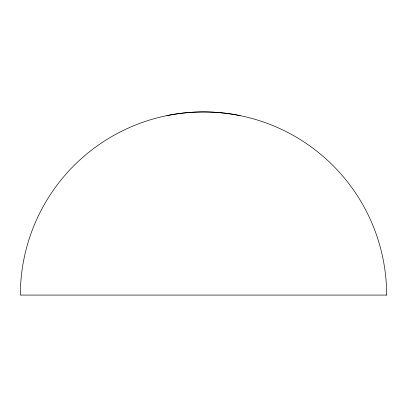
<?xml version="1.0" encoding="UTF-8"?>
<svg xmlns="http://www.w3.org/2000/svg" width="407" height="407" viewBox="0 0 407 407"><rect width="100%" height="100%" fill="white"/><g stroke="black" fill="none" stroke-linecap="round" stroke-linejoin="round"><path stroke-width="0.61" d="M166.87 115.624C190.964 110.719 216.036 110.719 240.13 115.624M386.65 295.075L20.35 295.075A183.15 183.15 0 0 1 203.5 111.925A183.15 183.15 0 0 1 386.65 295.075"/></g></svg>
